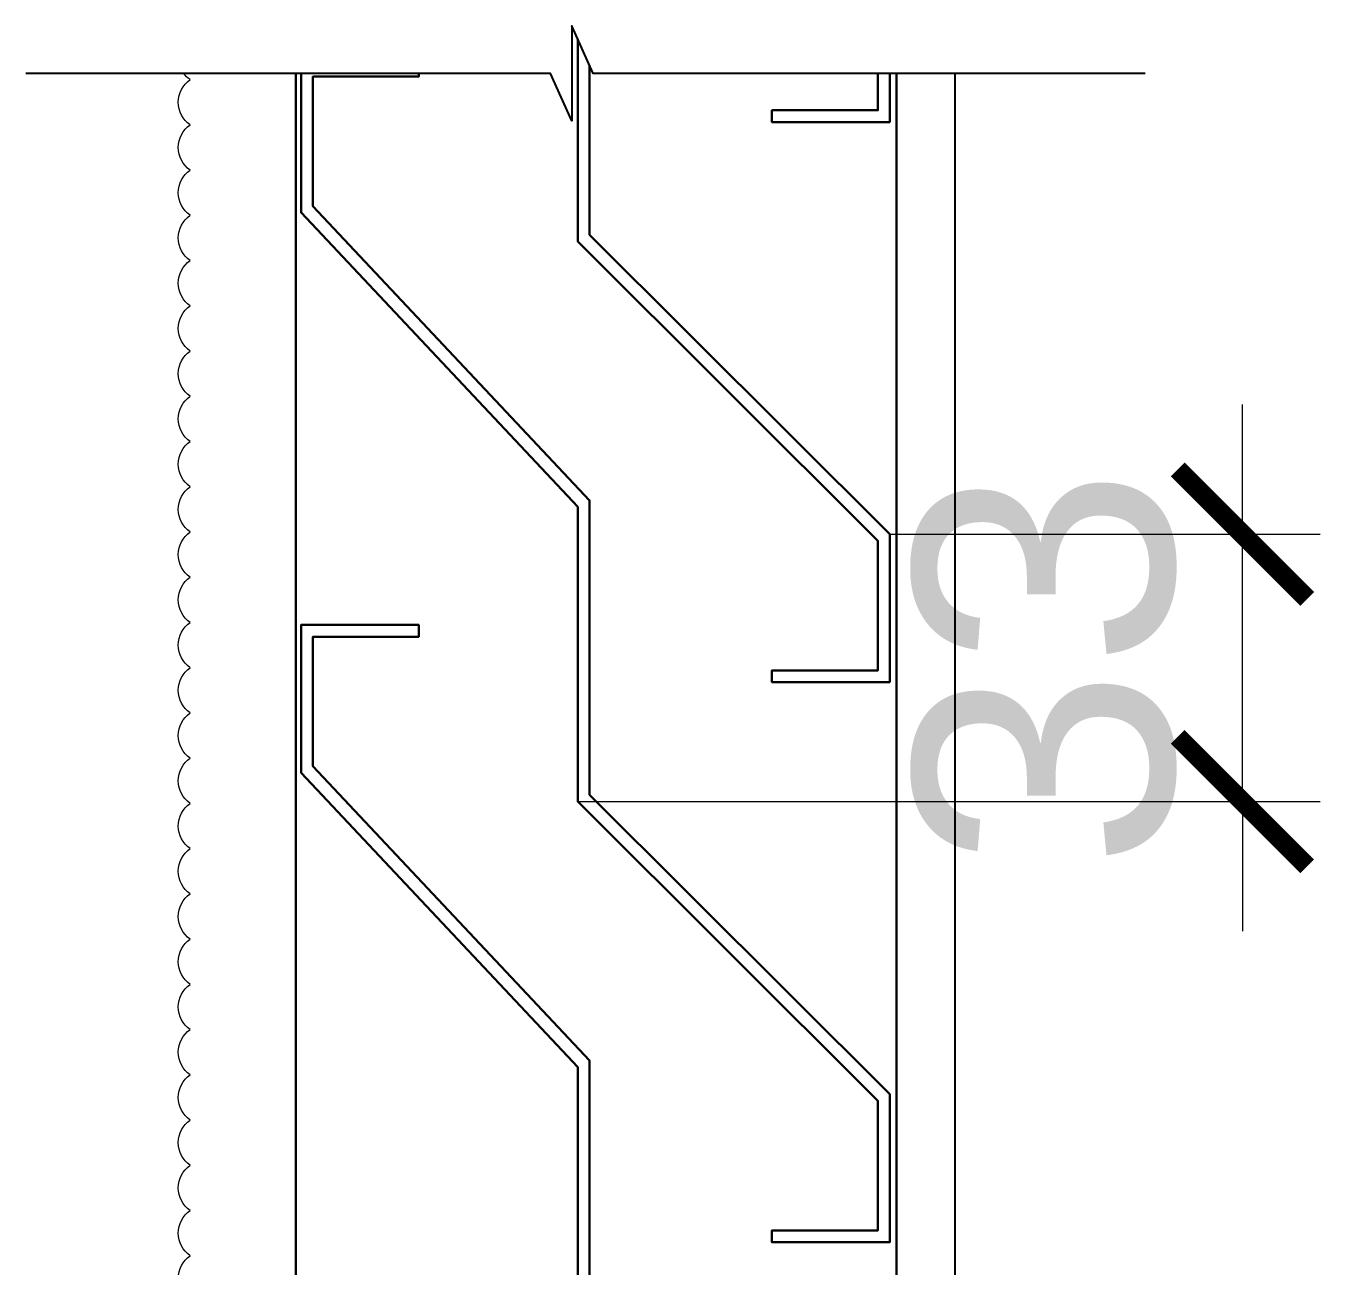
# Model space of a CAD drawing. Header units: millimetres. Extents: x -547695 to 905972, y -1055718 to 167349.
# Drawn here: x -513740 to -512948, y -1033329 to -1032570 of the extents above; entities that cross this region are included whole.
import ezdxf

# ---------------------------------------------------------------- set-up
doc = ezdxf.new("R2010")
doc.units = ezdxf.units.MM
doc.layers.get('DEFPOINTS').update_dxf_attribs({"color": 1, "lineweight": 25})
for name, color, linetype, lineweight in [('View-XTD-CT Cua$0$View-XĐL-CT Cửa$0$KT-Dim', 5, 'Continuous', 15), ('View-XTD-CT Cua$0$View-XĐL-CT Cửa$0$KT-NetThay', 7, 'Continuous', 18), ('View-XTD-CT Cua$0$View-XĐL-CT Cửa$0$Netmanh - Vietduc', 149, 'Continuous', 25), ('View-XTD-CT Cua$0$View-XĐL-CT Cửa$0$Profile - Vietduc', 14, 'Continuous', 30)]:
    doc.layers.add(name, color=color, linetype=linetype, lineweight=lineweight)
doc.styles.add('View-XTD-CT Cua$0$View-XĐL-CT Cửa$0$GM-Arial', font='arial.ttf')
doc.dimstyles.new('View-XTD-CT Cua$0$View-XĐL-CT Cửa$0$GM_DIM50', dxfattribs={"dimscale": 0.5, "dimtxt": 220, "dimasz": 110, "dimexe": 66, "dimexo": 0, "dimgap": 55, "dimtad": 1, "dimdec": 0, "dimzin": 0, "dimdsep": 46, "dimtxsty": 'View-XTD-CT Cua$0$View-XĐL-CT Cửa$0$GM-Arial', "dimblk": 'View-XTD-CT Cua$0$View-XĐL-CT Cửa$0$_ArchTick', "dimcen": 150, "dimdle": 66, "dimclrd": 256, "dimclre": 256, "dimclrt": 6, "dimadec": 0, "dimazin": 0, "dimtfac": 1, "dimtdec": 0, "dimtix": 1, "dimtmove": 2, "dimatfit": 3, "dimfxl": 1, "dimtvp": 0.833333, "dimtolj": 1, "dimtzin": 0, "dimarcsym": 0})

# ---------------------------------------------------------------- blocks, each defined once
blk = doc.blocks.new('View-XTD-CT Cua$0$View-XĐL-CT Cửa$0$_ArchTick')
at = {"color": 0, "linetype": 'ByBlock', "const_width": 0.15}
blk.add_lwpolyline([(-0.5, -0.5), (0.5, 0.5)], dxfattribs=at)
blk = doc.blocks.new('*D239')
at = {"layer": 'DEFPOINTS', "color": 0, "transparency": 16777216}
for p in [(-1983.99, 4179.26), (-1834.17, 4179.26), (-2116.49, 4065.71)]:
    blk.add_point(p, dxfattribs=at)
at = {"layer": 'View-XTD-CT Cua$0$View-XĐL-CT Cửa$0$KT-Dim', "lineweight": -2, "transparency": 16777216}
for p, q in [((-1834.17, 4179.26), (-1834.17, 4234.26)), ((-1983.99, 4179.26), (-1801.17, 4179.26)), ((-1834.17, 4065.71), (-1834.17, 4179.26)), ((-2116.49, 4065.71), (-1801.17, 4065.71)), ((-1834.17, 4065.71), (-1834.17, 4010.71))]:
    blk.add_line(p, q, dxfattribs=at)
at = {"layer": 'View-XTD-CT Cua$0$View-XĐL-CT Cửa$0$KT-Dim', "lineweight": -2, "transparency": 16777216, "xscale": 55, "yscale": 55, "zscale": 55}
for p, rotation in [((-1834.17, 4179.26), 270), ((-1834.17, 4065.71), 90)]:
    blk.add_blockref('View-XTD-CT Cua$0$View-XĐL-CT Cửa$0$_ArchTick', p, dxfattribs=dict(at, rotation=rotation))
at = {"layer": 'View-XTD-CT Cua$0$View-XĐL-CT Cửa$0$KT-Dim', "color": 6, "transparency": 16777216, "insert": (-1917.87, 4122.48), "char_height": 110, "attachment_point": 5, "rotation": 90, "style": 'View-XTD-CT Cua$0$View-XĐL-CT Cửa$0$GM-Arial'}
blk.add_mtext('\\A1;33', dxfattribs=at)
blk = doc.blocks.new('View-XTD-CT Cua$0$View-XĐL-CT Cửa$0$A$C77827696')
at = {"layer": 'View-XTD-CT Cua$0$View-XĐL-CT Cửa$0$KT-NetThay'}
for points in [[(-2281.15, 4314.64, -0.520567), (-2281.15, 4333.85, -0.520567), (-2281.15, 4353.05, -0.520567), (-2281.15, 4372.26, -0.081366), (-2283.86, 4374.91, -0.081366)], [(-2281.15, 3853.6, -0.520567), (-2281.15, 3872.81, -0.520567), (-2281.15, 3892.02, -0.520567), (-2281.15, 3911.23, -0.520567), (-2281.15, 3930.44, -0.520567), (-2281.15, 3949.65, -0.520567), (-2281.15, 3968.86, -0.520567), (-2281.15, 3988.07, -0.520567), (-2281.15, 4007.28, -0.520567), (-2281.15, 4026.49, -0.520567), (-2281.15, 4045.7, -0.520567), (-2281.15, 4064.91, -0.520567), (-2281.15, 4084.12, -0.520567), (-2281.15, 4103.33, -0.520567), (-2281.15, 4122.54, -0.520567), (-2281.15, 4141.75, -0.520567), (-2281.15, 4160.96, -0.520567), (-2281.15, 4180.17, -0.520567), (-2281.15, 4199.38, -0.520567), (-2281.15, 4218.59, -0.520567), (-2281.15, 4237.8, -0.520567), (-2281.15, 4257.01, -0.520567), (-2281.15, 4276.22, -0.520567), (-2281.15, 4295.43, -0.520567), (-2281.15, 4314.64)]]:
    blk.add_lwpolyline(points, format="xyb", dxfattribs=at)
at = {"layer": 'View-XTD-CT Cua$0$View-XĐL-CT Cửa$0$Netmanh - Vietduc'}
blk.add_line((-1956.15, 3640.7), (-1956.15, 4374.91), dxfattribs=at)
at = {"layer": 'View-XTD-CT Cua$0$View-XĐL-CT Cửa$0$Netmanh - Vietduc', "ltscale": 100}
blk.add_lwpolyline([(-1875.47, 4374.91), (-2109.88, 4374.91), (-2118.96, 4395.09), (-2118.96, 4354.74), (-2128.03, 4374.91), (-2350.88, 4374.91)], dxfattribs=at)
at = {"layer": 'View-XTD-CT Cua$0$View-XĐL-CT Cửa$0$Profile - Vietduc'}
for p, q in [((-2236.15, 3640.7), (-2236.15, 4374.91)), ((-1981.15, 3640.7), (-1981.15, 4374.91))]:
    blk.add_line(p, q, dxfattribs=at)
for points in [[(-2116.49, 4389.59), (-2116.49, 4303.56), (-1988.99, 4176.4), (-1988.99, 4121.4), (-2033.99, 4121.4), (-2033.99, 4116.4), (-1983.99, 4116.4), (-1983.99, 4179.26), (-2111.49, 4306.41), (-2111.49, 4378.48)], [(-2233.99, 4374.91), (-2233.99, 4315.79), (-2116.49, 4190.81), (-2116.49, 4065.71), (-1988.99, 3938.55), (-1988.99, 3883.55), (-2033.99, 3883.55), (-2033.99, 3878.55), (-1983.99, 3878.55), (-1983.99, 3941.4), (-2111.49, 4068.56), (-2111.49, 4193.55), (-2228.99, 4318.53), (-2228.99, 4373.55), (-2183.99, 4373.55), (-2183.99, 4374.91)], [(-1988.99, 4374.91), (-1988.99, 4359.26), (-2033.99, 4359.26), (-2033.99, 4354.26), (-1983.99, 4354.26), (-1983.99, 4374.91)]]:
    blk.add_lwpolyline(points, dxfattribs=at)
blk.add_lwpolyline([(-2033.99, 3645.7), (-2033.99, 3640.7), (-1983.99, 3640.7), (-1983.99, 3703.55), (-2111.49, 3830.71), (-2111.49, 3955.7), (-2228.99, 4080.67), (-2228.99, 4135.7), (-2183.99, 4135.7), (-2183.99, 4140.7), (-2233.99, 4140.7), (-2233.99, 4077.94), (-2116.49, 3952.96), (-2116.49, 3827.85), (-1988.99, 3700.7), (-1988.99, 3645.7)], close=True, dxfattribs=at)
at = {"layer": 'View-XTD-CT Cua$0$View-XĐL-CT Cửa$0$KT-Dim'}
dim = blk.add_linear_dim(base=(-1834.17, 4179.26), p1=(-2116.49, 4065.71), p2=(-1983.99, 4179.26), angle=90, text='33', dimstyle='View-XTD-CT Cua$0$View-XĐL-CT Cửa$0$GM_DIM50', dxfattribs=at)
dim.commit()
dim.dimension.update_dxf_attribs({"geometry": '*D239', "text_midpoint": (-1917.87, 4122.48)})

msp = doc.modelspace()

# ---------------------------------------------------------------- block references
at = {"layer": 'View-XTD-CT Cua$0$View-XĐL-CT Cửa$0$KT-NetThay', "xscale": 1.44, "yscale": 1.44, "zscale": 1.44}
msp.add_blockref('View-XTD-CT Cua$0$View-XĐL-CT Cửa$0$A$C77827696', (-510354.47, -1038899.17), dxfattribs=at)

doc.saveas('drawing.dxf')
